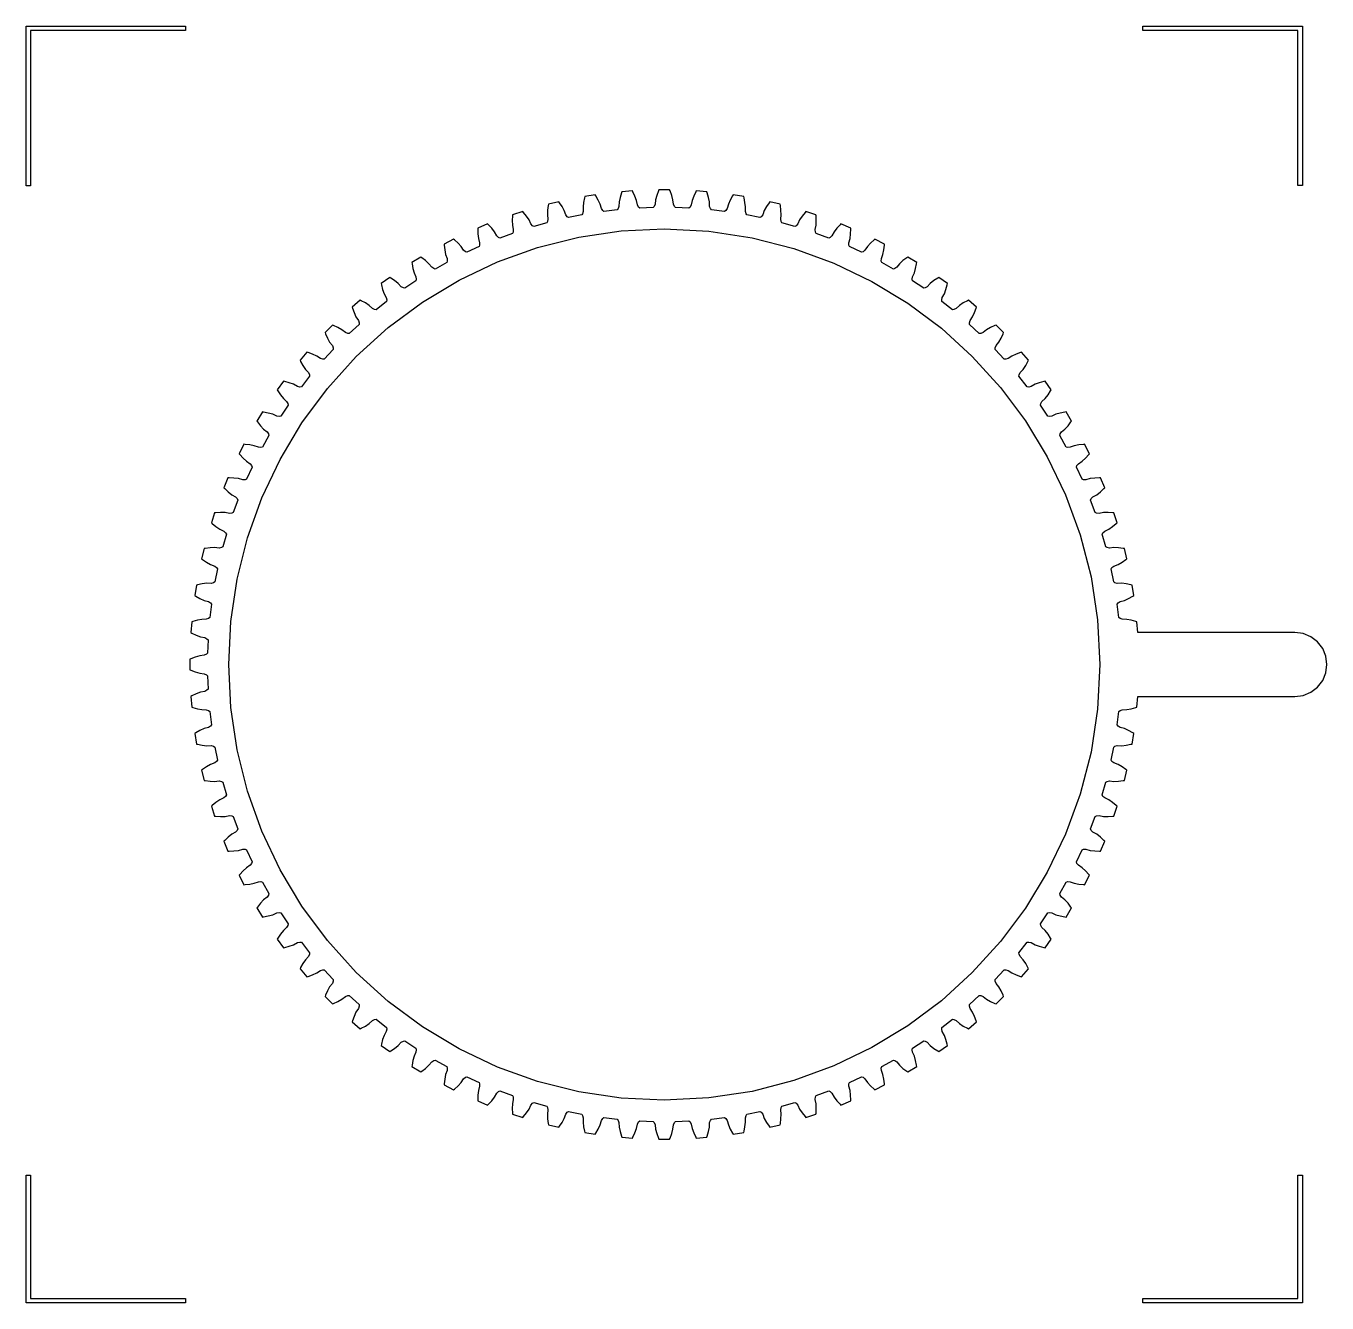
# Model space of a CAD drawing. Extents: x 0 to 8.15, y 0 to 8.
import ezdxf

# ---------------------------------------------------------------- set-up
doc = ezdxf.new("R2010")
doc.units = 0
doc.layers.add('Layer_1', color=7, linetype='CONTINUOUS')

msp = doc.modelspace()

# ---------------------------------------------------------------- linework, layer by layer
at = {"layer": 'Layer_1', "color": 7}
for points in [[(1.000015, 8), (1.000015, 7.971614), (0.028332, 7.971614), (0.028332, 6.999985), (0, 6.999985), (0, 7.985778), (0, 8), (1.000015, 8), (1.000015, 8)], [(7.999304, 8.000143), (7.999304, 7.000128), (7.970972, 7.000128), (7.970972, 7.971757), (6.999288, 7.971757), (6.999288, 8.000143), (7.999304, 8.000143), (7.999304, 8.000143)], [(0.028332, 0.799978), (0.028332, 0.028332), (1.000015, 0.028332), (1.000015, 0), (0, 0), (0, 0.799978), (0.028332, 0.799978), (0.028332, 0.799978)], [(7.999294, 0.800121), (7.999294, 0.000142), (6.99928, 0.000142), (6.99928, 0.028475), (7.970962, 0.028475), (7.970962, 0.800121), (7.999294, 0.800121), (7.999294, 0.800121)]]:
    msp.add_lwpolyline(points, close=True, dxfattribs=at)
for points in [[(3.966655, 6.973614), (3.963899, 6.966724), (3.953371, 6.939053), (3.945434, 6.911327), (3.942016, 6.883766), (3.935953, 6.869821), (3.929338, 6.862765), (3.845829, 6.859513), (3.838608, 6.866017), (3.831497, 6.879357), (3.825875, 6.906642), (3.815788, 6.933651), (3.803165, 6.960385), (3.799858, 6.96711), (3.733436, 6.961818), (3.731231, 6.954763), (3.722963, 6.92632), (3.717175, 6.898098), (3.715963, 6.870317), (3.711057, 6.85593), (3.704883, 6.848433), (3.621925, 6.838622), (3.614208, 6.84452), (3.606105, 6.857308), (3.598388, 6.884042), (3.586152, 6.91017), (3.571489, 6.935801), (3.567741, 6.94225), (3.501871, 6.931832), (3.500217, 6.924556), (3.494209, 6.895562), (3.490681, 6.867009), (3.491618, 6.839173), (3.487815, 6.824456), (3.482358, 6.816518), (3.400392, 6.800202), (3.392234, 6.805494), (3.383139, 6.817565), (3.373382, 6.843638), (3.359161, 6.868663), (3.342514, 6.893137), (3.338215, 6.899256), (3.273392, 6.883711), (3.272345, 6.876325), (3.268596, 6.847), (3.267273, 6.818172), (3.270415, 6.790556), (3.267825, 6.775618), (3.262974, 6.767184), (3.182552, 6.744474), (3.174008, 6.74916), (3.163976, 6.760515), (3.152235, 6.785705), (3.136029, 6.809573), (3.117508, 6.832669), (3.112768, 6.838401), (3.049323, 6.817786), (3.048882, 6.810345), (3.047504, 6.780799), (3.048441, 6.751971), (3.053677, 6.724686), (3.052244, 6.709637), (3.04811, 6.700818), (2.969727, 6.671879), (2.960853, 6.675848), (2.949994, 6.686431), (2.936269, 6.71063), (2.918244, 6.733174), (2.898014, 6.754727), (2.892778, 6.760074), (2.831207, 6.734552), (2.831317, 6.727111), (2.832254, 6.697511), (2.835451, 6.668903), (2.842838, 6.642003), (2.842617, 6.6269), (2.839145, 6.61786), (2.763242, 6.582858), (2.754092, 6.586055), (2.742461, 6.595756), (2.726862, 6.618797), (2.707184, 6.639854), (2.685245, 6.659752), (2.679678, 6.664658), (2.620257, 6.634397), (2.620974, 6.62701), (2.624226, 6.597575), (2.629683, 6.569298), (2.639109, 6.543115), (2.640101, 6.528012), (2.637345, 6.518696), (2.564419, 6.477851), (2.555048, 6.480387), (2.542646, 6.489096), (2.525283, 6.510869), (2.504061, 6.530272), (2.480634, 6.548407), (2.474681, 6.552872), (2.417851, 6.518035), (2.419119, 6.510704), (2.424686, 6.4816), (2.432293, 6.453818), (2.443813, 6.428518), (2.445908, 6.413525), (2.443923, 6.403989), (2.37447, 6.357576), (2.364879, 6.35934), (2.35187, 6.367057), (2.332853, 6.387397), (2.310088, 6.405091), (2.285394, 6.421352), (2.279055, 6.425321), (2.225146, 6.386129), (2.22702, 6.378963), (2.234792, 6.35041), (2.244604, 6.323291), (2.258053, 6.298927), (2.261361, 6.284154), (2.260093, 6.274508), (2.194498, 6.222804), (2.184797, 6.223796), (2.171237, 6.230466), (2.150677, 6.249262), (2.126644, 6.265137), (2.100681, 6.279359), (2.094067, 6.282831), (2.04341, 6.239561), (2.045836, 6.232506), (2.055813, 6.204614), (2.067719, 6.178376), (2.083043, 6.15517), (2.087507, 6.140673), (2.087011, 6.130972), (2.025661, 6.074307), (2.01596, 6.074527), (2.001849, 6.08015), (1.97991, 6.097237), (1.95472, 6.111128), (1.92771, 6.12331), (1.920875, 6.126286), (1.873746, 6.079157), (1.876723, 6.072322), (1.888849, 6.045313), (1.90274, 6.020067), (1.919883, 5.998129), (1.92545, 5.984073), (1.925726, 5.974316), (1.869006, 5.912966), (1.859304, 5.91247), (1.844862, 5.916935), (1.821601, 5.932259), (1.795363, 5.944165), (1.767472, 5.954142), (1.760471, 5.956567), (1.717146, 5.90591), (1.720674, 5.899296), (1.734895, 5.873334), (1.750715, 5.849301), (1.769511, 5.82874), (1.776181, 5.81518), (1.777173, 5.805479), (1.725469, 5.739884), (1.715823, 5.738617), (1.701105, 5.741924), (1.676687, 5.755429), (1.649567, 5.76524), (1.621069, 5.773012), (1.613848, 5.774831), (1.574657, 5.720923), (1.578625, 5.714639), (1.594886, 5.689889), (1.61258, 5.667124), (1.63292, 5.648107), (1.640637, 5.635098), (1.642401, 5.625507), (1.595989, 5.556054), (1.586453, 5.55407), (1.571515, 5.55622), (1.546159, 5.567685), (1.518378, 5.575347), (1.489273, 5.580859), (1.481942, 5.582182), (1.447105, 5.525351), (1.45157, 5.519398), (1.469705, 5.495917), (1.489163, 5.474695), (1.510881, 5.457331), (1.51959, 5.444929), (1.522126, 5.435558), (1.481336, 5.362633), (1.471965, 5.359932), (1.456862, 5.360869), (1.430734, 5.37035), (1.402402, 5.375752), (1.372967, 5.379059), (1.365581, 5.37972), (1.335319, 5.320299), (1.340225, 5.314732), (1.360124, 5.292794), (1.381235, 5.27317), (1.404276, 5.257516), (1.413922, 5.245885), (1.417119, 5.236735), (1.382172, 5.160833), (1.373077, 5.157415), (1.357974, 5.15714), (1.33113, 5.164526), (1.302467, 5.167723), (1.272866, 5.168715), (1.265425, 5.16877), (1.239959, 5.1072), (1.245306, 5.101963), (1.266858, 5.081733), (1.289403, 5.063709), (1.313546, 5.049983), (1.324129, 5.039179), (1.328098, 5.030305), (1.299159, 4.951867), (1.290395, 4.947733), (1.275292, 4.9463), (1.248007, 4.951536), (1.219178, 4.952473), (1.189633, 4.951095), (1.182191, 4.950655), (1.161576, 4.88721), (1.167309, 4.882469), (1.190405, 4.864003), (1.214272, 4.847797), (1.239463, 4.836057), (1.250818, 4.82597), (1.255503, 4.817426), (1.232793, 4.737003), (1.224359, 4.732153), (1.209477, 4.729617), (1.181806, 4.732704), (1.153032, 4.731381), (1.123652, 4.727633), (1.116321, 4.726641), (1.100722, 4.661818), (1.10684, 4.657518), (1.131314, 4.640816), (1.156339, 4.626595), (1.182412, 4.616838), (1.194484, 4.607744), (1.199775, 4.599641), (1.183514, 4.517675), (1.175522, 4.512163), (1.160859, 4.508359), (1.132968, 4.509352), (1.104415, 4.505768), (1.075421, 4.49976), (1.0682, 4.498107), (1.057727, 4.432292), (1.064176, 4.428488), (1.089808, 4.413826), (1.115935, 4.401589), (1.142724, 4.393872), (1.155513, 4.385769), (1.161411, 4.378052), (1.151599, 4.295094), (1.144047, 4.288975), (1.129661, 4.28407), (1.101879, 4.282802), (1.073657, 4.277014), (1.045214, 4.268746), (1.038159, 4.266541), (1.032922, 4.20012), (1.039592, 4.196867), (1.066326, 4.184189), (1.093336, 4.174102), (1.120621, 4.16848), (1.13396, 4.161424), (1.140464, 4.154148), (1.137212, 4.070694), (1.130157, 4.064025), (1.116266, 4.058016), (1.08865, 4.054599), (1.060924, 4.046606), (1.033253, 4.036078), (1.026363, 4.033377), (1.026363, 3.966735), (1.033253, 3.963924), (1.060924, 3.953506), (1.08865, 3.945513), (1.116266, 3.942041), (1.130157, 3.936032), (1.137212, 3.929363), (1.140464, 3.845854), (1.13396, 3.838688), (1.120621, 3.831577), (1.093336, 3.825955), (1.066326, 3.815812), (1.039592, 3.803245), (1.032922, 3.799937), (1.038159, 3.733516), (1.045214, 3.731256), (1.073657, 3.722988), (1.101879, 3.7172), (1.129661, 3.715987), (1.144047, 3.711081), (1.151599, 3.704963), (1.161411, 3.62195), (1.155513, 3.614288), (1.142724, 3.606185), (1.115935, 3.598468), (1.089808, 3.586231), (1.064176, 3.571569), (1.057727, 3.567766), (1.0682, 3.50195), (1.075421, 3.500297), (1.104415, 3.494289), (1.132968, 3.490761), (1.160859, 3.491643), (1.175522, 3.487894), (1.183514, 3.482437), (1.199775, 3.400472), (1.194484, 3.392259), (1.182412, 3.383219), (1.156339, 3.373462), (1.131314, 3.359186), (1.10684, 3.342539), (1.100722, 3.338295), (1.116321, 3.273472), (1.123652, 3.272369), (1.153032, 3.268676), (1.181806, 3.267353), (1.209477, 3.270495), (1.224359, 3.267849), (1.232793, 3.262999), (1.255503, 3.182576), (1.250818, 3.174032), (1.239463, 3.164055), (1.214272, 3.152259), (1.190405, 3.136109), (1.167309, 3.117588), (1.161576, 3.112847), (1.182191, 3.049403), (1.189633, 3.048962), (1.219178, 3.047528), (1.248007, 3.048521), (1.275292, 3.053757), (1.290395, 3.052324), (1.299159, 3.04819), (1.328098, 2.969807), (1.324129, 2.960933), (1.313546, 2.950018), (1.289403, 2.936293), (1.266858, 2.918324), (1.245306, 2.898039), (1.239959, 2.892857), (1.265425, 2.831287), (1.272866, 2.831397), (1.302467, 2.832334), (1.33113, 2.835476), (1.357974, 2.842917), (1.373077, 2.842697), (1.382172, 2.839224), (1.417119, 2.763322), (1.413922, 2.754172), (1.404276, 2.742486), (1.381235, 2.726942), (1.360124, 2.707208), (1.340225, 2.685325), (1.335319, 2.679758), (1.365581, 2.620337), (1.372967, 2.621053), (1.402402, 2.62425), (1.430734, 2.629707), (1.456862, 2.639244), (1.471965, 2.64018), (1.481336, 2.637369), (1.522126, 2.564499), (1.51959, 2.555128), (1.510881, 2.542725), (1.489163, 2.525417), (1.469705, 2.504085), (1.45157, 2.480714), (1.447105, 2.474761), (1.481942, 2.41793), (1.489273, 2.419143), (1.518378, 2.42471), (1.546159, 2.432372), (1.571515, 2.443893), (1.586453, 2.445987), (1.595989, 2.443948), (1.642401, 2.374495), (1.640637, 2.365014), (1.63292, 2.35195), (1.61258, 2.332933), (1.594886, 2.310168), (1.578625, 2.285473), (1.574657, 2.279134), (1.613848, 2.22517), (1.621069, 2.2271), (1.649567, 2.234872), (1.676687, 2.244684), (1.701105, 2.258133), (1.715823, 2.261441), (1.725469, 2.260172), (1.777173, 2.194578), (1.776181, 2.184932), (1.769511, 2.171261), (1.750715, 2.150756), (1.734895, 2.126668), (1.720674, 2.100761), (1.717146, 2.094202), (1.760471, 2.04349), (1.767472, 2.04586), (1.795363, 2.055892), (1.821601, 2.067799), (1.844862, 2.083122), (1.859304, 2.087587), (1.869006, 2.087091), (1.925726, 2.025741), (1.92545, 2.016039), (1.919883, 2.001928), (1.90274, 1.97999), (1.888849, 1.954744), (1.876723, 1.92779), (1.873746, 1.920955), (1.920875, 1.873826), (1.92771, 1.876747), (1.95472, 1.888929), (1.97991, 1.902875), (2.001849, 1.919963), (2.01596, 1.92553), (2.025661, 1.925805), (2.087011, 1.86903), (2.087507, 1.859384), (2.083043, 1.844887), (2.067719, 1.821681), (2.055813, 1.795388), (2.045836, 1.767552), (2.04341, 1.760551), (2.094067, 1.717225), (2.100681, 1.720698), (2.126644, 1.734975), (2.150677, 1.750795), (2.171237, 1.769591), (2.184797, 1.776261), (2.194498, 1.777253), (2.260093, 1.725549), (2.261361, 1.715958), (2.258053, 1.70113), (2.244604, 1.676766), (2.234792, 1.649702), (2.22702, 1.621149), (2.225146, 1.613873), (2.279055, 1.574736), (2.285394, 1.578705), (2.310088, 1.594966), (2.332853, 1.61266), (2.35187, 1.633), (2.364879, 1.640717), (2.37447, 1.642481), (2.443923, 1.596068), (2.445908, 1.586532), (2.443813, 1.571595), (2.432293, 1.546184), (2.424686, 1.518457), (2.419119, 1.489353), (2.417851, 1.482022), (2.474681, 1.447185), (2.480634, 1.45165), (2.504061, 1.469785), (2.525283, 1.489243), (2.542646, 1.510961), (2.555048, 1.519725), (2.564419, 1.522206), (2.637345, 1.481416), (2.640101, 1.4721), (2.639109, 1.456942), (2.629683, 1.430814), (2.624226, 1.402482), (2.620974, 1.373047), (2.620257, 1.36566), (2.679678, 1.335399), (2.685245, 1.340304), (2.707184, 1.360259), (2.726862, 1.38126), (2.742461, 1.404301), (2.754092, 1.413947), (2.763242, 1.417199), (2.839145, 1.382252), (2.842617, 1.373157), (2.842838, 1.357999), (2.835451, 1.33121), (2.832254, 1.302546), (2.831317, 1.272946), (2.831207, 1.26556), (2.892778, 1.240039), (2.898014, 1.245385), (2.918244, 1.266938), (2.936269, 1.289482), (2.949994, 1.313681), (2.960853, 1.324209), (2.969727, 1.328123), (3.04811, 1.299239), (3.052244, 1.290475), (3.053677, 1.275371), (3.048441, 1.248031), (3.047504, 1.219258), (3.048882, 1.189657), (3.049323, 1.182216), (3.112768, 1.161656), (3.117508, 1.167388), (3.136029, 1.190484), (3.152235, 1.214352), (3.163976, 1.239597), (3.174008, 1.250898), (3.182552, 1.255528), (3.262974, 1.232873), (3.267825, 1.224439), (3.270415, 1.209556), (3.267273, 1.181885), (3.268596, 1.153112), (3.272345, 1.123732), (3.273392, 1.116346), (3.338215, 1.100746), (3.342514, 1.106865), (3.359161, 1.131339), (3.373382, 1.156419), (3.383139, 1.182492), (3.392234, 1.194563), (3.400392, 1.199855), (3.482358, 1.183594), (3.487815, 1.175546), (3.491618, 1.160884), (3.490681, 1.133103), (3.494209, 1.104495), (3.500217, 1.075501), (3.501871, 1.068225), (3.567741, 1.057807), (3.571489, 1.064201), (3.586152, 1.089943), (3.598388, 1.116015), (3.606105, 1.142749), (3.614208, 1.155537), (3.621925, 1.16149), (3.704883, 1.151679), (3.711057, 1.144072), (3.715963, 1.12974), (3.717175, 1.101959), (3.722963, 1.073737), (3.731231, 1.045294), (3.733436, 1.038184), (3.799858, 1.033002), (3.803165, 1.039617), (3.815788, 1.066406), (3.825875, 1.09336), (3.831497, 1.120645), (3.838608, 1.134095), (3.845829, 1.140544), (3.929338, 1.137292), (3.935953, 1.130181), (3.942016, 1.116346), (3.945434, 1.08873), (3.953371, 1.061004), (3.963899, 1.033333), (3.966655, 1.026388), (4.033297, 1.026388), (4.036054, 1.033333), (4.046527, 1.061004), (4.054464, 1.08873), (4.057937, 1.116346), (4.063945, 1.130181), (4.070615, 1.137292), (4.154124, 1.140544), (4.161345, 1.134095), (4.1684, 1.120645), (4.174023, 1.09336), (4.184165, 1.066406), (4.196733, 1.039617), (4.20004, 1.033002), (4.266461, 1.038184), (4.268721, 1.045294), (4.27699, 1.073737), (4.282777, 1.101959), (4.284045, 1.12974), (4.288951, 1.144072), (4.295014, 1.151679), (4.378027, 1.16149), (4.385689, 1.155537), (4.393847, 1.142749), (4.401509, 1.116015), (4.413746, 1.089943), (4.428408, 1.064201), (4.432212, 1.057807), (4.498027, 1.068225), (4.499681, 1.075501), (4.505744, 1.104495), (4.509217, 1.133103), (4.508335, 1.160884), (4.512138, 1.175546), (4.51754, 1.183594), (4.599506, 1.199855), (4.607719, 1.194563), (4.616759, 1.182492), (4.626515, 1.156419), (4.640792, 1.131339), (4.657438, 1.106865), (4.661738, 1.100746), (4.726561, 1.116346), (4.727608, 1.123732), (4.731356, 1.153112), (4.732624, 1.181885), (4.729482, 1.209556), (4.732128, 1.224439), (4.736979, 1.232873), (4.817401, 1.255528), (4.825945, 1.250898), (4.835977, 1.239597), (4.847718, 1.214352), (4.863924, 1.190484), (4.882389, 1.167388), (4.88713, 1.161656), (4.950575, 1.182216), (4.951016, 1.189657), (4.952449, 1.219258), (4.951457, 1.248031), (4.94622, 1.275371), (4.947653, 1.290475), (4.951787, 1.299239), (5.030225, 1.328123), (5.039045, 1.324209), (5.049959, 1.313681), (5.063684, 1.289482), (5.081709, 1.266938), (5.101938, 1.245385), (5.10712, 1.240039), (5.168691, 1.26556), (5.16858, 1.272946), (5.167643, 1.302546), (5.164501, 1.33121), (5.15706, 1.357999), (5.15728, 1.373157), (5.160753, 1.382252), (5.236655, 1.417199), (5.245806, 1.413947), (5.257491, 1.404301), (5.273091, 1.38126), (5.292769, 1.360259), (5.314708, 1.340304), (5.32022, 1.335399), (5.379641, 1.36566), (5.378979, 1.373047), (5.375727, 1.402482), (5.37027, 1.430814), (5.360789, 1.456942), (5.359852, 1.4721), (5.362608, 1.481416), (5.435479, 1.522206), (5.444849, 1.519725), (5.457252, 1.510961), (5.474615, 1.489243), (5.495892, 1.469785), (5.519319, 1.45165), (5.525217, 1.447185), (5.582102, 1.482022), (5.580834, 1.489353), (5.575267, 1.518457), (5.567605, 1.546184), (5.55614, 1.571595), (5.55399, 1.586532), (5.55603, 1.596068), (5.625483, 1.642481), (5.635019, 1.640717), (5.648027, 1.633), (5.667044, 1.61266), (5.689809, 1.594966), (5.714559, 1.578705), (5.720843, 1.574736), (5.774807, 1.613873), (5.772933, 1.621149), (5.765105, 1.649702), (5.755294, 1.676766), (5.741844, 1.70113), (5.738592, 1.715958), (5.739805, 1.725549), (5.805399, 1.777253), (5.815101, 1.776261), (5.828716, 1.769591), (5.849221, 1.750795), (5.873309, 1.734975), (5.899216, 1.720698), (5.905831, 1.717225), (5.956487, 1.760551), (5.954117, 1.767552), (5.944085, 1.795388), (5.932179, 1.821681), (5.916855, 1.844887), (5.91239, 1.859384), (5.912886, 1.86903), (5.974237, 1.925805), (5.983938, 1.92553), (5.998049, 1.919963), (6.019987, 1.902875), (6.045233, 1.888929), (6.072243, 1.876747), (6.079078, 1.873826), (6.126207, 1.920955), (6.123285, 1.92779), (6.111048, 1.954744), (6.097158, 1.97999), (6.08007, 2.001928), (6.074448, 2.016039), (6.074172, 2.025741), (6.130947, 2.087091), (6.140593, 2.087587), (6.155145, 2.083122), (6.178297, 2.067799), (6.20459, 2.055892), (6.232426, 2.04586), (6.239481, 2.04349), (6.282752, 2.094202), (6.279279, 2.100761), (6.265058, 2.126668), (6.249183, 2.150756), (6.230386, 2.171261), (6.223772, 2.184932), (6.222724, 2.194578), (6.274429, 2.260172), (6.284075, 2.261441), (6.298902, 2.258133), (6.323211, 2.244684), (6.350331, 2.234872), (6.378828, 2.2271), (6.386105, 2.22517), (6.425241, 2.279134), (6.421272, 2.285473), (6.405011, 2.310168), (6.387317, 2.332933), (6.367033, 2.35195), (6.35926, 2.365014), (6.357496, 2.374495), (6.403909, 2.443948), (6.413445, 2.445987), (6.428383, 2.443893), (6.453794, 2.432372), (6.48152, 2.42471), (6.510624, 2.419143), (6.517955, 2.41793), (6.552792, 2.474761), (6.548327, 2.480714), (6.530192, 2.504085), (6.51079, 2.525417), (6.489016, 2.542725), (6.480307, 2.555128), (6.477772, 2.564499), (6.518617, 2.637369), (6.527932, 2.64018), (6.543036, 2.639244), (6.569218, 2.629707), (6.597496, 2.62425), (6.626931, 2.621053), (6.634372, 2.620337), (6.664578, 2.679758), (6.659673, 2.685325), (6.639774, 2.707208), (6.618773, 2.726942), (6.595677, 2.742486), (6.58603, 2.754172), (6.582778, 2.763322), (6.61778, 2.839224), (6.62682, 2.842697), (6.641979, 2.842917), (6.668768, 2.835476), (6.697431, 2.832334), (6.727031, 2.831397), (6.734473, 2.831287), (6.759994, 2.892857), (6.754647, 2.898039), (6.73304, 2.918324), (6.710495, 2.936293), (6.686352, 2.950018), (6.675768, 2.960933), (6.671855, 2.969807), (6.700738, 3.04819), (6.709503, 3.052324), (6.724606, 3.053757), (6.751946, 3.048521), (6.78072, 3.047528), (6.81032, 3.048962), (6.817761, 3.049403), (6.838322, 3.112847), (6.832644, 3.117588), (6.809548, 3.136109), (6.785626, 3.152259), (6.760435, 3.164055), (6.74908, 3.174032), (6.74445, 3.182576), (6.767105, 3.262999), (6.775538, 3.267849), (6.790476, 3.270495), (6.818092, 3.267353), (6.846866, 3.268676), (6.8763, 3.272369), (6.883687, 3.273472), (6.899231, 3.338295), (6.893112, 3.342539), (6.868638, 3.359186), (6.843558, 3.373462), (6.817486, 3.383219), (6.805414, 3.392259), (6.800122, 3.400472), (6.816438, 3.482437), (6.824431, 3.487894), (6.839093, 3.491643), (6.86693, 3.490761), (6.895483, 3.494289), (6.924477, 3.500297), (6.931753, 3.50195), (6.942171, 3.567766), (6.935777, 3.571569), (6.91009, 3.586231), (6.883962, 3.598468), (6.857228, 3.606185), (6.84444, 3.614288), (6.838542, 3.62195), (6.848354, 3.704963), (6.855905, 3.711081), (6.870237, 3.715987), (6.898018, 3.7172), (6.926296, 3.722988), (6.954683, 3.731256), (6.961794, 3.733516), (6.966975, 3.799441), (7.952273, 3.799441), (8.004645, 3.806389), (8.052635, 3.826333), (8.093902, 3.857922), (8.126106, 3.899804), (8.146275, 3.948634), (8.152998, 4.000166), (8.146275, 4.051699), (8.126106, 4.100529), (8.093902, 4.142411), (8.052635, 4.173999), (8.004645, 4.193943), (7.952273, 4.200891), (6.966975, 4.200891), (6.961794, 4.266541), (6.954683, 4.268746), (6.926296, 4.277014), (6.898018, 4.282802), (6.870237, 4.28407), (6.855905, 4.288975), (6.848354, 4.295094), (6.838542, 4.378052), (6.84444, 4.385769), (6.857228, 4.393872), (6.883962, 4.401589), (6.91009, 4.413826), (6.935777, 4.428488), (6.942171, 4.432292), (6.931753, 4.498107), (6.924477, 4.49976), (6.895483, 4.505768), (6.86693, 4.509352), (6.839093, 4.508359), (6.824431, 4.512163), (6.816438, 4.517675), (6.800122, 4.599641), (6.805414, 4.607744), (6.817486, 4.616838), (6.843558, 4.626595), (6.868638, 4.640816), (6.893112, 4.657518), (6.899231, 4.661818), (6.883687, 4.726641), (6.8763, 4.727633), (6.846866, 4.731381), (6.818092, 4.732704), (6.790476, 4.729617), (6.775538, 4.732153), (6.767105, 4.737003), (6.74445, 4.817426), (6.74908, 4.82597), (6.760435, 4.836057), (6.785626, 4.847797), (6.809548, 4.864003), (6.832644, 4.882469), (6.838322, 4.88721), (6.817761, 4.950655), (6.81032, 4.951095), (6.78072, 4.952473), (6.751946, 4.951536), (6.724606, 4.9463), (6.709503, 4.947733), (6.700738, 4.951867), (6.671855, 5.030305), (6.675768, 5.039179), (6.686352, 5.049983), (6.710495, 5.063709), (6.73304, 5.081733), (6.754647, 5.101963), (6.759994, 5.1072), (6.734473, 5.16877), (6.727031, 5.168715), (6.697431, 5.167723), (6.668768, 5.164526), (6.641979, 5.15714), (6.62682, 5.157415), (6.61778, 5.160833), (6.582778, 5.236735), (6.58603, 5.245885), (6.595677, 5.257516), (6.618773, 5.27317), (6.639774, 5.292794), (6.659673, 5.314732), (6.664578, 5.320299), (6.634372, 5.37972), (6.626931, 5.379059), (6.597496, 5.375752), (6.569218, 5.37035), (6.543036, 5.360869), (6.527932, 5.359932), (6.518617, 5.362633), (6.477772, 5.435558), (6.480307, 5.444929), (6.489016, 5.457331), (6.51079, 5.474695), (6.530192, 5.495917), (6.548327, 5.519398), (6.552792, 5.525351), (6.517955, 5.582182), (6.510624, 5.580859), (6.48152, 5.575347), (6.453794, 5.567685), (6.428383, 5.55622), (6.413445, 5.55407), (6.403909, 5.556054), (6.357496, 5.625507), (6.35926, 5.635098), (6.367033, 5.648107), (6.387317, 5.667124), (6.405011, 5.689889), (6.421272, 5.714639), (6.425241, 5.720923), (6.386105, 5.774831), (6.378828, 5.773012), (6.350331, 5.76524), (6.323211, 5.755429), (6.298902, 5.741924), (6.284075, 5.738617), (6.274429, 5.739884), (6.222724, 5.805479), (6.223772, 5.81518), (6.230386, 5.82874), (6.249183, 5.849301), (6.265058, 5.873334), (6.279279, 5.899296), (6.282752, 5.90591), (6.239481, 5.956567), (6.232426, 5.954142), (6.20459, 5.944165), (6.178297, 5.932259), (6.155145, 5.916935), (6.140593, 5.91247), (6.130947, 5.912966), (6.074172, 5.974316), (6.074448, 5.984073), (6.08007, 5.998129), (6.097158, 6.020067), (6.111048, 6.045313), (6.123285, 6.072322), (6.126207, 6.079157), (6.079078, 6.126286), (6.072243, 6.12331), (6.045233, 6.111128), (6.019987, 6.097237), (5.998049, 6.08015), (5.983938, 6.074527), (5.974237, 6.074307), (5.912886, 6.130972), (5.91239, 6.140673), (5.916855, 6.15517), (5.932179, 6.178376), (5.944085, 6.204614), (5.954117, 6.232506), (5.956487, 6.239561), (5.905831, 6.282831), (5.899216, 6.279359), (5.873309, 6.265137), (5.849221, 6.249262), (5.828716, 6.230466), (5.815101, 6.223796), (5.805399, 6.222804), (5.739805, 6.274508), (5.738592, 6.284154), (5.741844, 6.298927), (5.755294, 6.323291), (5.765105, 6.35041), (5.772933, 6.378963), (5.774807, 6.386129), (5.720843, 6.425321), (5.714559, 6.421352), (5.689809, 6.405091), (5.667044, 6.387397), (5.648027, 6.367057), (5.635019, 6.35934), (5.625483, 6.357576), (5.55603, 6.403989), (5.55399, 6.413525), (5.55614, 6.428518), (5.567605, 6.453818), (5.575267, 6.4816), (5.580834, 6.510704), (5.582102, 6.518035), (5.525217, 6.552872), (5.519319, 6.548407), (5.495892, 6.530272), (5.474615, 6.510869), (5.457252, 6.489096), (5.444849, 6.480387), (5.435479, 6.477851), (5.362608, 6.518696), (5.359852, 6.528012), (5.360789, 6.543115), (5.37027, 6.569298), (5.375727, 6.597575), (5.378979, 6.62701), (5.379641, 6.634397), (5.32022, 6.664658), (5.314708, 6.659752), (5.292769, 6.639854), (5.273091, 6.618797), (5.257491, 6.595756), (5.245806, 6.586055), (5.236655, 6.582858), (5.160753, 6.61786), (5.15728, 6.6269), (5.15706, 6.642003), (5.164501, 6.668903), (5.167643, 6.697511), (5.16858, 6.727111), (5.168691, 6.734552), (5.10712, 6.760074), (5.101938, 6.754727), (5.081709, 6.733174), (5.063684, 6.71063), (5.049959, 6.686431), (5.039045, 6.675848), (5.030225, 6.671879), (4.951787, 6.700818), (4.947653, 6.709637), (4.94622, 6.724686), (4.951457, 6.751971), (4.952449, 6.780799), (4.951016, 6.810345), (4.950575, 6.817786), (4.88713, 6.838401), (4.882389, 6.832669), (4.863924, 6.809573), (4.847718, 6.785705), (4.835977, 6.760515), (4.825945, 6.74916), (4.817401, 6.744474), (4.736979, 6.767184), (4.732128, 6.775618), (4.729482, 6.790556), (4.732624, 6.818172), (4.731356, 6.847), (4.727608, 6.876325), (4.726561, 6.883711), (4.661738, 6.899256), (4.657438, 6.893137), (4.640792, 6.868663), (4.626515, 6.843638), (4.616759, 6.817565), (4.607719, 6.805494), (4.599506, 6.800202), (4.51754, 6.816518), (4.512138, 6.824456), (4.508335, 6.839173), (4.509217, 6.867009), (4.505744, 6.895562), (4.499681, 6.924556), (4.498027, 6.931832), (4.432212, 6.94225), (4.428408, 6.935801), (4.413746, 6.91017), (4.401509, 6.884042), (4.393847, 6.857308), (4.385689, 6.84452), (4.378027, 6.838622), (4.295014, 6.848433), (4.288951, 6.85593), (4.284045, 6.870317), (4.282777, 6.898098), (4.27699, 6.92632), (4.268721, 6.954763), (4.266461, 6.961818), (4.20004, 6.96711), (4.196733, 6.960385), (4.184165, 6.933651), (4.174023, 6.906642), (4.1684, 6.879357), (4.161345, 6.866017), (4.154124, 6.859513), (4.070615, 6.862765), (4.063945, 6.869821), (4.057937, 6.883766), (4.054464, 6.911327), (4.046527, 6.939053), (4.036054, 6.966724), (4.033297, 6.973614), (3.966655, 6.973614), (3.966655, 6.973614)], [(4.000004, 6.729647), (4.279091, 6.715553), (4.550116, 6.674189), (4.811708, 6.606926), (5.062493, 6.515137), (5.3011, 6.400194), (5.526157, 6.263468), (5.736292, 6.106332), (5.930133, 5.930157), (6.106307, 5.736317), (6.263444, 5.526182), (6.400169, 5.301125), (6.515113, 5.062518), (6.606902, 4.811732), (6.674164, 4.550141), (6.715528, 4.279116), (6.729622, 4.000028), (6.715528, 3.720941), (6.674164, 3.449916), (6.606902, 3.188325), (6.515113, 2.937539), (6.400169, 2.698932), (6.263444, 2.473875), (6.106307, 2.26374), (5.930133, 2.0699), (5.736292, 1.893725), (5.526157, 1.736589), (5.3011, 1.599863), (5.062493, 1.48492), (4.811708, 1.393131), (4.550116, 1.325868), (4.279091, 1.284504), (4.000004, 1.27041), (3.730211, 1.283763), (3.464988, 1.323336), (3.206124, 1.388388), (2.955409, 1.478177), (2.714633, 1.591962), (2.485586, 1.729002), (2.270058, 1.888555), (2.069839, 2.06988), (1.88851, 2.270095), (1.728953, 2.48562), (1.591908, 2.714664), (1.478118, 2.955437), (1.388324, 3.206151), (1.323267, 3.465013), (1.283689, 3.730236), (1.270331, 4.000028), (1.283689, 4.269821), (1.323267, 4.535043), (1.388324, 4.793906), (1.478118, 5.044619), (1.591908, 5.285393), (1.728953, 5.514437), (1.88851, 5.729962), (2.069839, 5.930177), (2.270058, 6.111502), (2.485586, 6.271055), (2.714633, 6.408095), (2.955409, 6.52188), (3.206124, 6.611669), (3.464988, 6.676721), (3.730211, 6.716294), (4.000004, 6.729647), (4.000004, 6.729647)]]:
    msp.add_lwpolyline(points, dxfattribs=at)

doc.saveas('drawing.dxf')
